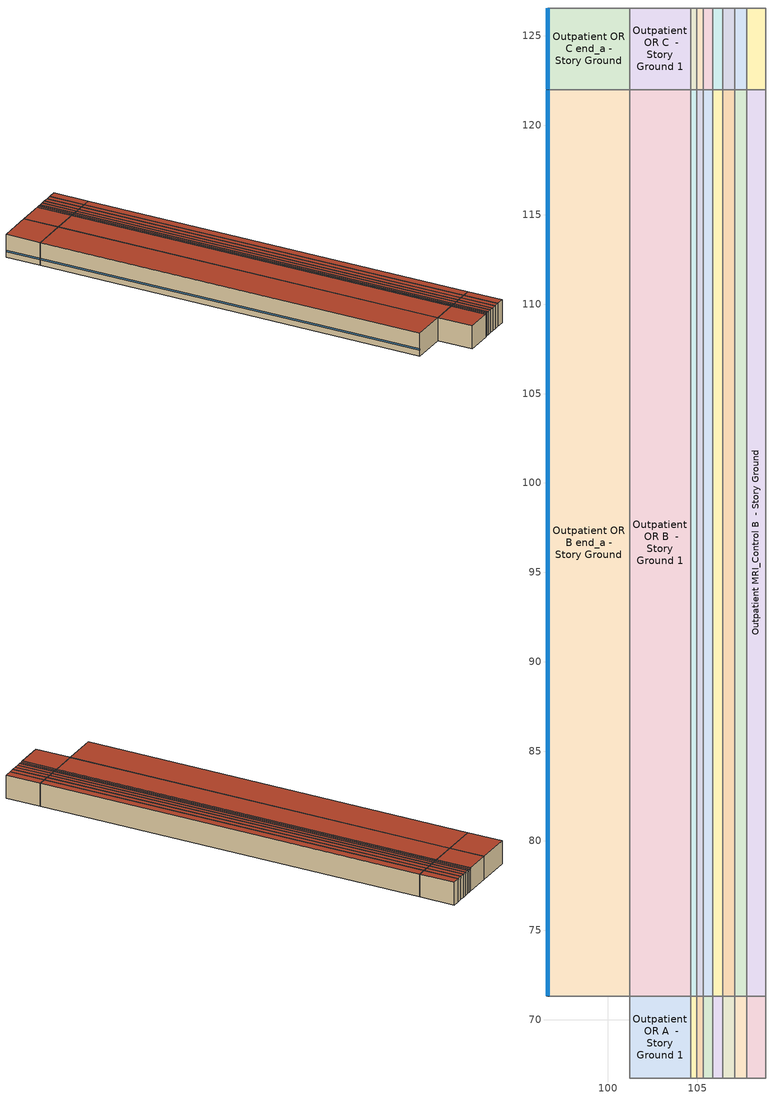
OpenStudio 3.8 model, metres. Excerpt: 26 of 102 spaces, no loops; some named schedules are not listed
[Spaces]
Outpatient OR B end_a - Story Ground
 floor ground (Foundation F 126 Perim 5066 Area 23161): 96.65,71.32 96.65,121.98 101.22,121.98 101.22,71.32 z0
 wall outside: 96.65,121.98 96.65,71.32 z0:3.05
 wall to Outpatient OR C end_a - Story Ground: 101.22,121.98 96.65,121.98 z0:3.05
 wall to Outpatient OR B  - Story Ground 1: 101.22,71.32 101.22,121.98 z0:3.05
 wall to Outpatient OR A end_a - Story Ground: 96.65,71.32 101.22,71.32 z0:3.05
 window (Window U-1.01 SHGC 0.58): 96.65,121.95 96.65,71.34 z0.76:0.95
 roof outside: 101.22,71.32 101.22,121.98 96.65,121.98 96.65,71.32 z3.05
Outpatient OR C end_a - Story Ground
 floor ground (Foundation F 126 Perim 457 Area 209): 96.65,121.98 96.65,126.55 101.22,126.55 101.22,121.98 z0
 wall outside: 96.65,126.55 96.65,121.98 z0:3.05
 wall adiabatic (Typical Interior Wall): 101.22,126.55 96.65,126.55 z0:3.05
 wall to Outpatient OR C  - Story Ground 1: 101.22,121.98 101.22,126.55 z0:3.05
 window (Window U-1.01 SHGC 0.58): 96.65,126.52 96.65,122 z0.76:0.95
 roof outside: 101.22,121.98 101.22,126.55 96.65,126.55 96.65,121.98 z3.05
Outpatient OR A  - Story Ground 1
 floor ground (Foundation F 126 Perim 0 Area 1556): 101.22,66.74 101.22,71.32 104.62,71.32 104.62,66.74 z0
 wall to Outpatient OR A end_a - Story Ground: 101.22,71.32 101.22,66.74 z0:3.05
 wall to Outpatient OR B  - Story Ground 1: 104.62,71.32 101.22,71.32 z0:3.05
 wall to Outpatient BioHazard A  - Story Ground: 104.62,66.74 104.62,71.32 z0:3.05
 wall adiabatic (Typical Interior Wall): 101.22,66.74 104.62,66.74 z0:3.05
 roof outside: 104.62,66.74 104.62,71.32 101.22,71.32 101.22,66.74 z3.05
Outpatient OR B  - Story Ground 1
 floor ground (Foundation F 126 Perim 0 Area 17237): 101.22,71.32 101.22,121.98 104.62,121.98 104.62,71.32 z0
 wall to Outpatient OR C  - Story Ground 1: 104.62,121.98 101.22,121.98 z0:3.05
 wall to Outpatient BioHazard B  - Story Ground: 104.62,71.32 104.62,121.98 z0:3.05
 roof outside: 104.62,71.32 104.62,121.98 101.22,121.98 101.22,71.32 z3.05
Outpatient OR C  - Story Ground 1
 floor ground (Foundation F 126 Perim 0 Area 1556): 101.22,121.98 101.22,126.55 104.62,126.55 104.62,121.98 z0
 wall adiabatic (Typical Interior Wall): 104.62,126.55 101.22,126.55 z0:3.05
 wall to Outpatient BioHazard C  - Story Ground: 104.62,121.98 104.62,126.55 z0:3.05
 roof outside: 104.62,121.98 104.62,126.55 101.22,126.55 101.22,121.98 z3.05
Outpatient BioHazard A  - Story Ground
 floor ground (Foundation F 126 Perim 0 Area 163): 104.62,66.74 104.62,71.32 104.98,71.32 104.98,66.74 z0
 wall to Outpatient BioHazard B  - Story Ground: 104.98,71.32 104.62,71.32 z0:3.05
 wall to Outpatient MedGas A  - Story Ground: 104.98,66.74 104.98,71.32 z0:3.05
 wall adiabatic (Typical Interior Wall): 104.62,66.74 104.98,66.74 z0:3.05
 roof outside: 104.98,66.74 104.98,71.32 104.62,71.32 104.62,66.74 z3.05
Outpatient BioHazard B  - Story Ground
 floor ground (Foundation F 126 Perim 0 Area 1803): 104.62,71.32 104.62,121.98 104.98,121.98 104.98,71.32 z0
 wall to Outpatient BioHazard C  - Story Ground: 104.98,121.98 104.62,121.98 z0:3.05
 wall to Outpatient MedGas B  - Story Ground: 104.98,71.32 104.98,121.98 z0:3.05
 roof outside: 104.98,71.32 104.98,121.98 104.62,121.98 104.62,71.32 z3.05
Outpatient BioHazard C  - Story Ground
 floor ground (Foundation F 126 Perim 0 Area 163): 104.62,121.98 104.62,126.55 104.98,126.55 104.98,121.98 z0
 wall adiabatic (Typical Interior Wall): 104.98,126.55 104.62,126.55 z0:3.05
 wall to Outpatient MedGas C  - Story Ground: 104.98,121.98 104.98,126.55 z0:3.05
 roof outside: 104.98,121.98 104.98,126.55 104.62,126.55 104.62,121.98 z3.05
Outpatient MedGas A  - Story Ground
 floor ground (Foundation F 126 Perim 0 Area 163): 104.98,66.74 104.98,71.32 105.33,71.32 105.33,66.74 z0
 wall to Outpatient MedGas B  - Story Ground: 105.33,71.32 104.98,71.32 z0:3.05
 wall to Outpatient DressingRoom A  - Story Ground: 105.33,66.74 105.33,71.32 z0:3.05
 wall adiabatic (Typical Interior Wall): 104.98,66.74 105.33,66.74 z0:3.05
 roof outside: 105.33,66.74 105.33,71.32 104.98,71.32 104.98,66.74 z3.05
Outpatient MedGas B  - Story Ground
 floor ground (Foundation F 126 Perim 0 Area 1803): 104.98,71.32 104.98,121.98 105.33,121.98 105.33,71.32 z0
 wall to Outpatient MedGas C  - Story Ground: 105.33,121.98 104.98,121.98 z0:3.05
 wall to Outpatient DressingRoom B  - Story Ground: 105.33,71.32 105.33,121.98 z0:3.05
 roof outside: 105.33,71.32 105.33,121.98 104.98,121.98 104.98,71.32 z3.05
Outpatient MedGas C  - Story Ground
 floor ground (Foundation F 126 Perim 0 Area 163): 104.98,121.98 104.98,126.55 105.33,126.55 105.33,121.98 z0
 wall adiabatic (Typical Interior Wall): 105.33,126.55 104.98,126.55 z0:3.05
 wall to Outpatient DressingRoom C  - Story Ground: 105.33,121.98 105.33,126.55 z0:3.05
 roof outside: 105.33,121.98 105.33,126.55 104.98,126.55 104.98,121.98 z3.05
Outpatient DressingRoom A  - Story Ground
 floor ground (Foundation F 126 Perim 0 Area 244): 105.33,66.74 105.33,71.32 105.87,71.32 105.87,66.74 z0
 wall to Outpatient DressingRoom B  - Story Ground: 105.87,71.32 105.33,71.32 z0:3.05
 wall to Outpatient ElevatorPumpRoom A  - Story Ground: 105.87,66.74 105.87,71.32 z0:3.05
 wall adiabatic (Typical Interior Wall): 105.33,66.74 105.87,66.74 z0:3.05
 roof outside: 105.87,66.74 105.87,71.32 105.33,71.32 105.33,66.74 z3.05
Outpatient DressingRoom B  - Story Ground
 floor ground (Foundation F 126 Perim 0 Area 2705): 105.33,71.32 105.33,121.98 105.87,121.98 105.87,71.32 z0
 wall to Outpatient DressingRoom C  - Story Ground: 105.87,121.98 105.33,121.98 z0:3.05
 wall to Outpatient ElevatorPumpRoom B  - Story Ground: 105.87,71.32 105.87,121.98 z0:3.05
 roof outside: 105.87,71.32 105.87,121.98 105.33,121.98 105.33,71.32 z3.05
Outpatient DressingRoom C  - Story Ground
 floor ground (Foundation F 126 Perim 0 Area 244): 105.33,121.98 105.33,126.55 105.87,126.55 105.87,121.98 z0
 wall adiabatic (Typical Interior Wall): 105.87,126.55 105.33,126.55 z0:3.05
 wall to Outpatient ElevatorPumpRoom C  - Story Ground: 105.87,121.98 105.87,126.55 z0:3.05
 roof outside: 105.87,121.98 105.87,126.55 105.33,126.55 105.33,121.98 z3.05
Outpatient ElevatorPumpRoom A  - Story Ground
 floor ground (Foundation F 126 Perim 0 Area 256): 105.87,66.74 105.87,71.32 106.43,71.32 106.43,66.74 z0
 wall to Outpatient ElevatorPumpRoom B  - Story Ground: 106.43,71.32 105.87,71.32 z0:3.05
 wall to Outpatient Anesthesia A  - Story Ground: 106.43,66.74 106.43,71.32 z0:3.05
 wall adiabatic (Typical Interior Wall): 105.87,66.74 106.43,66.74 z0:3.05
 roof outside: 106.43,66.74 106.43,71.32 105.87,71.32 105.87,66.74 z3.05
Outpatient ElevatorPumpRoom B  - Story Ground
 floor ground (Foundation F 126 Perim 0 Area 2834): 105.87,71.32 105.87,121.98 106.43,121.98 106.43,71.32 z0
 wall to Outpatient ElevatorPumpRoom C  - Story Ground: 106.43,121.98 105.87,121.98 z0:3.05
 wall to Outpatient Anesthesia B  - Story Ground: 106.43,71.32 106.43,121.98 z0:3.05
 roof outside: 106.43,71.32 106.43,121.98 105.87,121.98 105.87,71.32 z3.05
Outpatient ElevatorPumpRoom C  - Story Ground
 floor ground (Foundation F 126 Perim 0 Area 256): 105.87,121.98 105.87,126.55 106.43,126.55 106.43,121.98 z0
 wall adiabatic (Typical Interior Wall): 106.43,126.55 105.87,126.55 z0:3.05
 wall to Outpatient Anesthesia C  - Story Ground: 106.43,121.98 106.43,126.55 z0:3.05
 roof outside: 106.43,121.98 106.43,126.55 105.87,126.55 105.87,121.98 z3.05
Outpatient Anesthesia A  - Story Ground
 floor ground (Foundation F 126 Perim 0 Area 302): 106.43,66.74 106.43,71.32 107.09,71.32 107.09,66.74 z0
 wall to Outpatient Anesthesia B  - Story Ground: 107.09,71.32 106.43,71.32 z0:3.05
 wall to Outpatient IT_Room A  - Story Ground: 107.09,66.74 107.09,71.32 z0:3.05
 wall adiabatic (Typical Interior Wall): 106.43,66.74 107.09,66.74 z0:3.05
 roof outside: 107.09,66.74 107.09,71.32 106.43,71.32 106.43,66.74 z3.05
Outpatient Anesthesia B  - Story Ground
 floor ground (Foundation F 126 Perim 0 Area 3349): 106.43,71.32 106.43,121.98 107.09,121.98 107.09,71.32 z0
 wall to Outpatient Anesthesia C  - Story Ground: 107.09,121.98 106.43,121.98 z0:3.05
 wall to Outpatient IT_Room B  - Story Ground: 107.09,71.32 107.09,121.98 z0:3.05
 roof outside: 107.09,71.32 107.09,121.98 106.43,121.98 106.43,71.32 z3.05
Outpatient Anesthesia C  - Story Ground
 floor ground (Foundation F 126 Perim 0 Area 302): 106.43,121.98 106.43,126.55 107.09,126.55 107.09,121.98 z0
 wall adiabatic (Typical Interior Wall): 107.09,126.55 106.43,126.55 z0:3.05
 wall to Outpatient IT_Room C  - Story Ground: 107.09,121.98 107.09,126.55 z0:3.05
 roof outside: 107.09,121.98 107.09,126.55 106.43,126.55 106.43,121.98 z3.05
Outpatient IT_Room A  - Story Ground
 floor ground (Foundation F 126 Perim 0 Area 314): 107.09,66.74 107.09,71.32 107.77,71.32 107.77,66.74 z0
 wall to Outpatient IT_Room B  - Story Ground: 107.77,71.32 107.09,71.32 z0:3.05
 wall to Outpatient MRI_Control A  - Story Ground: 107.77,66.74 107.77,71.32 z0:3.05
 wall adiabatic (Typical Interior Wall): 107.09,66.74 107.77,66.74 z0:3.05
 roof outside: 107.77,66.74 107.77,71.32 107.09,71.32 107.09,66.74 z3.05
Outpatient IT_Room B  - Story Ground
 floor ground (Foundation F 126 Perim 0 Area 3478): 107.09,71.32 107.09,121.98 107.77,121.98 107.77,71.32 z0
 wall to Outpatient IT_Room C  - Story Ground: 107.77,121.98 107.09,121.98 z0:3.05
 wall to Outpatient MRI_Control B  - Story Ground: 107.77,71.32 107.77,121.98 z0:3.05
 roof outside: 107.77,71.32 107.77,121.98 107.09,121.98 107.09,71.32 z3.05
Outpatient IT_Room C  - Story Ground
 floor ground (Foundation F 126 Perim 0 Area 314): 107.09,121.98 107.09,126.55 107.77,126.55 107.77,121.98 z0
 wall adiabatic (Typical Interior Wall): 107.77,126.55 107.09,126.55 z0:3.05
 wall to Outpatient MRI_Control C  - Story Ground: 107.77,121.98 107.77,126.55 z0:3.05
 roof outside: 107.77,121.98 107.77,126.55 107.09,126.55 107.09,121.98 z3.05
Outpatient MRI_Control A  - Story Ground
 floor ground (Foundation F 126 Perim 0 Area 477): 107.77,66.74 107.77,71.32 108.82,71.32 108.82,66.74 z0
 wall to Outpatient MRI_Control B  - Story Ground: 108.82,71.32 107.77,71.32 z0:3.05
 wall to Outpatient ProcedureRoom A  - Story Ground: 108.82,66.74 108.82,71.32 z0:3.05
 wall adiabatic (Typical Interior Wall): 107.77,66.74 108.82,66.74 z0:3.05
 roof outside: 108.82,66.74 108.82,71.32 107.77,71.32 107.77,66.74 z3.05
Outpatient MRI_Control B  - Story Ground
 floor ground (Foundation F 126 Perim 0 Area 5281): 107.77,71.32 107.77,121.98 108.82,121.98 108.82,71.32 z0
 wall to Outpatient MRI_Control C  - Story Ground: 108.82,121.98 107.77,121.98 z0:3.05
 wall to Outpatient ProcedureRoom B  - Story Ground: 108.82,71.32 108.82,121.98 z0:3.05
 roof outside: 108.82,71.32 108.82,121.98 107.77,121.98 107.77,71.32 z3.05
Outpatient MRI_Control C  - Story Ground
 floor ground (Foundation F 126 Perim 0 Area 477): 107.77,121.98 107.77,126.55 108.82,126.55 108.82,121.98 z0
 wall adiabatic (Typical Interior Wall): 108.82,126.55 107.77,126.55 z0:3.05
 wall to Outpatient ProcedureRoom C  - Story Ground: 108.82,121.98 108.82,126.55 z0:3.05
 roof outside: 108.82,121.98 108.82,126.55 107.77,126.55 107.77,121.98 z3.05
[Site]
Marietta Dobbins Af_GA_USA: Latitude {deg}=33.92; Longitude {deg}=-84.52; Time Zone {hr}=-5; Elevation {m}=326; Terrain=City
[Site:WaterMainsTemperature]
Calculation Method=Correlation; Annual Average Outdoor Air Temperature {C}=16.8267; Maximum Difference In Monthly Average Outdoor Air Temperatures {deltaC}=22.58
[SizingPeriod:DesignDay] Barometric Pressure {Pa}=97470; Rain Indicator=No; Snow Indicator=No; Day of Month=21; Daylight Saving Time Indicator=No; Humidity Condition Type=Wetbulb; Dry-Bulb Temperature Range Modifier Type=DefaultMultipliers
Name | Maximum Dry-Bulb Temperature {C} | Daily Dry-Bulb Temperature Range {deltaC} | Wind Speed {m/s} | Wind Direction {deg} | Month | Day Type | Wetbulb or DewPoint at Maximum Dry-Bulb {C} | Solar Model Indicator | ASHRAE Clear Sky Optical Depth for Beam Irradiance | ASHRAE Clear Sky Optical Depth for Diffuse Irradiance | Sky Clearness
Marietta Dobbins Af Ann Clg .4% Condns DB=>MWB 1 | 34.2 | 9.7 | 2.6 | 300 | 7 | SummerDesignDay | 23.4 | ASHRAETau | 0.439 | 2.196
Marietta Dobbins Af Ann Clg .4% Condns WB=>MDB 1 | 31.1 | 9.7 | 2.6 | 300 | 7 | SummerDesignDay | 25.2 | ASHRAETau | 0.439 | 2.196
Marietta Dobbins Af Ann Htg 99.6% Condns DB 1 | -7.3 | 0 | 4.9 | 310 | 1 | WinterDesignDay | -7.3 | ASHRAEClearSky |  |  | 0
Marietta Dobbins Af August .4% Condns DB=>MCWB 1 | 35.6 | 9.2 | 2.6 | 300 | 8 | SummerDesignDay | 24 | ASHRAETau | 0.427 | 2.269
[ClimateZones]
Climate Zone Institution Name 1=ASHRAE; Climate Zone Document Name 1=ANSI/ASHRAE Standard 169; Climate Zone Document Year 1=2006; Climate Zone Value 1=ASHRAE 169-2013-3A
[Building]
ComStock DOE Ref Pre-1980|Outpatient: Default Construction Set=ComStock DOE Ref Pre-1980 - Outpatient - ASHRAE 169-2013-3A; Default Schedule Set=Building Default Schedule Set; Standards Building Type=Outpatient
[Site:GroundTemperature:FCfactorMethod]
January Ground Temperature {C}=16; February Ground Temperature {C}=11.9; March Ground Temperature {C}=7.7; April Ground Temperature {C}=4; May Ground Temperature {C}=7.9; June Ground Temperature {C}=13.8; July Ground Temperature {C}=17.2; August Ground Temperature {C}=20.8; September Ground Temperature {C}=24.8; October Ground Temperature {C}=26.1; November Ground Temperature {C}=26.5; December Ground Temperature {C}=22.5
[Construction:FfactorGroundFloor] F-Factor {W/m-K}=1.26344
Name | Area {m2} | PerimeterExposed {m}
Foundation F 126 Perim 5066 Area 23161 | 231.613 | 50.6591
Foundation F 126 Perim 457 Area 209 | 20.9032 | 4.572
Foundation F 126 Perim 0 Area 1556 | 15.5568 | 0
Foundation F 126 Perim 0 Area 256 | 2.55737 | 0
Foundation F 126 Perim 0 Area 314 | 3.13859 | 0
Foundation F 126 Perim 0 Area 302 | 3.02235 | 0
Foundation F 126 Perim 0 Area 163 | 1.62742 | 0
Foundation F 126 Perim 0 Area 244 | 2.44113 | 0
Foundation F 126 Perim 0 Area 17237 | 172.374 | 0
Foundation F 126 Perim 0 Area 1803 | 18.0323 | 0
Foundation F 126 Perim 0 Area 2705 | 27.0484 | 0
Foundation F 126 Perim 0 Area 2834 | 28.3364 | 0
Foundation F 126 Perim 0 Area 3349 | 33.4885 | 0
Foundation F 126 Perim 0 Area 477 | 4.76601 | 0
Foundation F 126 Perim 0 Area 5281 | 52.8088 | 0
Foundation F 126 Perim 0 Area 3478 | 34.7765 | 0
[DefaultConstructionSet]
ComStock DOE Ref Pre-1980 - Outpatient - ASHRAE 169-2013-3A: Default Exterior Surface Constructions=Default Surface Constructions 1; Default Interior Surface Constructions=Default Surface Constructions 2; Default Ground Contact Surface Constructions=Default Surface Constructions 3; Default Exterior SubSurface Constructions=Default Sub Surface Constructions 1; Default Interior SubSurface Constructions=Default Sub Surface Constructions 2; Interior Partition Construction=Typical Interior Partition
[DefaultSurfaceConstructions]
Name | Floor Construction | Wall Construction | Roof Ceiling Construction
Default Surface Constructions 1 | Typical Insulated Exterior Mass Floor | Typical Insulated Wood Framed Exterior Wall R-4.44 | Typical IEAD Roof R-10.0
Default Surface Constructions 2 | Typical Interior Floor | Typical Interior Wall | Typical Interior Ceiling
Default Surface Constructions 3 | Typical Insulated Carpeted 6in Slab Floor | Typical Insulated Basement Mass Wall
[Construction]
Typical Insulated Exterior Mass Floor: 4 in. Normalweight Concrete Floor, Typical Carpet Pad
Typical IEAD Roof R-10.0: Roof Membrane, Typical Insulation R-8.88, Metal Roof Surface
Typical Interior Floor: 100mm Normalweight concrete floor, CP02 CARPET PAD
Typical Interior Wall: G01 13mm gypsum board, G01 13mm gypsum board
Typical Interior Ceiling: CP02 CARPET PAD, 100mm Normalweight concrete floor
Typical Insulated Carpeted 6in Slab Floor: 6 in. Normalweight Concrete Floor, Typical Carpet Pad
Typical Insulated Basement Mass Wall: 8 in. Concrete Block Basement Wall
U 1.22 SHGC 0.54 Simple Glazing Window U-1.22 SHGC 0.54: U 1.22 SHGC 0.54 Simple Glazing U-1.22 SHGC 0.54
U 1.22 SHGC 0.54 Simple Glazing Window U-1.22 SHGC 0.54 1: U 1.22 SHGC 0.54 Simple Glazing U-1.22 SHGC 0.54 1
Typical Insulated Metal Door: F08 Metal surface, Typical Insulation R-2.27 1
U 0.88 SHGC 0.16 Sgl Ref-A-L Clr 6mm: REF A CLEAR LO 6MM
Typical Overhead Door: Typical Insulation R-2.27 1
Typical Interior Window: Clear 3mm
Typical Interior Door; Typical Interior Partition: G05 25mm wood
Typical Insulated Wood Framed Exterior Wall R-4.44: 25mm Stucco, 5/8 in. Gypsum Board, Typical Insulation R-2.27 1, 5/8 in. Gypsum Board
InteriorFurnishings 1: Std Wood 6inch 1
Window U-1.01 SHGC 0.58: Simple Glazing Single - No LowE - Tinted/Reflective - Aluminum
[Material] Thermal Absorptance=0.9
Name | Roughness | Thickness {m} | Conductivity {W/m-K} | Density {kg/m3} | Specific Heat {J/kg-K} | Solar Absorptance | Visible Absorptance
4 in. Normalweight Concrete Floor | MediumRough | 0.1016 | 2.31 | 2322 | 832 | 0.7 | 0.7
25mm Stucco | Smooth | 0.0254 | 0.72 | 1856 | 840 | 0.7 | 0.7
5/8 in. Gypsum Board | MediumSmooth | 0.0159 | 0.16 | 800 | 1090 | 0.7 | 0.7
Roof Membrane | VeryRough | 0.0095 | 0.16 | 1121.29 | 1460 | 0.7 | 0.7
Metal Roof Surface; F08 Metal surface | Smooth | 0.0008 | 45.28 | 7824 | 500 | 0.7 | 0.7
100mm Normalweight concrete floor | MediumRough | 0.1016 | 2.31045 | 2322 | 832.557 | 0.7 | 0.7
G01 13mm gypsum board | Smooth | 0.0127 | 0.160031 | 800.001 | 1090.73 | 0.7 | 0.5
6 in. Normalweight Concrete Floor | MediumRough | 0.1524 | 2.31 | 2322 | 832 | 0.7 | 0.7
8 in. Concrete Block Basement Wall | MediumRough | 0.2032 | 1.326 | 1842 | 912 | 0.7 | 0.7
G05 25mm wood | MediumSmooth | 0.0254 | 0.15 | 608 | 1630 | 0.5 | 0.5
Std Wood 6inch 1 | MediumSmooth | 0.15 | 0.12 | 540 | 1210 | 0.7 | 0.7
[Material:NoMass] Roughness=Smooth; Thermal Absorptance=0.9; Solar Absorptance=0.7
Name | Thermal Resistance {m2-K/W} | Visible Absorptance
Typical Carpet Pad; CP02 CARPET PAD | 0.21648 | 0.8
Typical Insulation R-8.88 | 1.56434 | 0.7
Typical Insulation R-2.27 1 | 0.39899 | 0.7
[DefaultSubSurfaceConstructions]
Name | Fixed Window Construction | Operable Window Construction | Door Construction | Glass Door Construction | Overhead Door Construction | Tubular Daylight Dome Construction | Tubular Daylight Diffuser Construction
Default Sub Surface Constructions 1 | U 1.22 SHGC 0.54 Simple Glazing Window U-1.22 SHGC 0.54 | U 1.22 SHGC 0.54 Simple Glazing Window U-1.22 SHGC 0.54 1 | Typical Insulated Metal Door | U 0.88 SHGC 0.16 Sgl Ref-A-L Clr 6mm | Typical Overhead Door | Typical Interior Window | Typical Interior Window
Default Sub Surface Constructions 2 | Typical Interior Window | Typical Interior Window | Typical Interior Door
[WindowMaterial:SimpleGlazingSystem]
Name | U-Factor {W/m2-K} | Solar Heat Gain Coefficient | Visible Transmittance
U 1.22 SHGC 0.54 Simple Glazing U-1.22 SHGC 0.54; U 1.22 SHGC 0.54 Simple Glazing U-1.22 SHGC 0.54 1 | 6.92748 | 0.54 | 0.38
Simple Glazing Single - No LowE - Tinted/Reflective - Aluminum | 5.73505 | 0.579 | 0.455
[WindowMaterial:Glazing] Optical Data Type=SpectralAverage; Infrared Transmittance at Normal Incidence=0; Front Side Infrared Hemispherical Emissivity=0.84; Conductivity {W/m-K}=0.9; Dirt Correction Factor for Solar and Visible Transmittance=1; Solar Diffusing=No
Name | Thickness {m} | Solar Transmittance at Normal Incidence | Front Side Solar Reflectance at Normal Incidence | Back Side Solar Reflectance at Normal Incidence | Visible Transmittance at Normal Incidence | Front Side Visible Reflectance at Normal Incidence | Back Side Visible Reflectance at Normal Incidence | Back Side Infrared Hemispherical Emissivity
REF A CLEAR LO 6MM | 0.006 | 0.066 | 0.341 | 0.493 | 0.08 | 0.41 | 0.37 | 0.4
Clear 3mm | 0.003 | 0.837 | 0.075 | 0.075 | 0.898 | 0.081 | 0.081 | 0.84
[SpaceType] Standards Building Type=Outpatient
Name | Default Schedule Set | Design Specification Outdoor Air Object | Standards Space Type
Outpatient BioHazard - ComStock DOE Ref Pre-1980 | Outpatient BioHazard Schedule Set | Outpatient BioHazard Ventilation | BioHazard
Outpatient MedGas - ComStock DOE Ref Pre-1980 | Outpatient MedGas Schedule Set | Outpatient MedGas Ventilation | MedGas
Outpatient DressingRoom - ComStock DOE Ref Pre-1980 | Outpatient DressingRoom Schedule Set | Outpatient DressingRoom Ventilation | DressingRoom
Outpatient ElevatorPumpRoom - ComStock DOE Ref Pre-1980 | Outpatient ElevatorPumpRoom Schedule Set | Outpatient ElevatorPumpRoom Ventilation | ElevatorPumpRoom
Outpatient Anesthesia - ComStock DOE Ref Pre-1980 | Outpatient Anesthesia Schedule Set | Outpatient Anesthesia Ventilation | Anesthesia
Outpatient IT_Room - ComStock DOE Ref Pre-1980 | Outpatient IT_Room Schedule Set | Outpatient IT_Room Ventilation | IT_Room
Outpatient MRI_Control - ComStock DOE Ref Pre-1980 | Outpatient MRI_Control Schedule Set | Outpatient MRI_Control Ventilation | MRI_Control
Outpatient OR - ComStock DOE Ref Pre-1980 | Outpatient OR Schedule Set | Outpatient OR Ventilation | OR
[BuildingStory]
Story Ground: Nominal Z Coordinate {m}=0; Nominal Floor to Floor Height {m}=3.048
[Space] Building Story=Story Ground
Name | Space Type | Thermal Zone
Outpatient OR B end_a - Story Ground | Outpatient OR - ComStock DOE Ref Pre-1980 | Zone Outpatient OR B end_a - Story Ground
Outpatient OR C end_a - Story Ground | Outpatient OR - ComStock DOE Ref Pre-1980 | Zone Outpatient OR C end_a - Story Ground
Outpatient OR A  - Story Ground 1 | Outpatient OR - ComStock DOE Ref Pre-1980 | Zone Outpatient OR A  - Story Ground 1
Outpatient OR B  - Story Ground 1 | Outpatient OR - ComStock DOE Ref Pre-1980 | Zone Outpatient OR B  - Story Ground 1
Outpatient OR C  - Story Ground 1 | Outpatient OR - ComStock DOE Ref Pre-1980 | Zone Outpatient OR C  - Story Ground 1
Outpatient BioHazard A  - Story Ground | Outpatient BioHazard - ComStock DOE Ref Pre-1980 | Zone Outpatient BioHazard A  - Story Ground
Outpatient BioHazard B  - Story Ground | Outpatient BioHazard - ComStock DOE Ref Pre-1980 | Zone Outpatient BioHazard B  - Story Ground
Outpatient BioHazard C  - Story Ground | Outpatient BioHazard - ComStock DOE Ref Pre-1980 | Zone Outpatient BioHazard C  - Story Ground
Outpatient MedGas A  - Story Ground | Outpatient MedGas - ComStock DOE Ref Pre-1980 | Zone Outpatient MedGas A  - Story Ground
Outpatient MedGas B  - Story Ground | Outpatient MedGas - ComStock DOE Ref Pre-1980 | Zone Outpatient MedGas B  - Story Ground
Outpatient MedGas C  - Story Ground | Outpatient MedGas - ComStock DOE Ref Pre-1980 | Zone Outpatient MedGas C  - Story Ground
Outpatient DressingRoom A  - Story Ground | Outpatient DressingRoom - ComStock DOE Ref Pre-1980 | Zone Outpatient DressingRoom A  - Story Ground
Outpatient DressingRoom B  - Story Ground | Outpatient DressingRoom - ComStock DOE Ref Pre-1980 | Zone Outpatient DressingRoom B  - Story Ground
Outpatient DressingRoom C  - Story Ground | Outpatient DressingRoom - ComStock DOE Ref Pre-1980 | Zone Outpatient DressingRoom C  - Story Ground
Outpatient ElevatorPumpRoom A  - Story Ground | Outpatient ElevatorPumpRoom - ComStock DOE Ref Pre-1980 | Zone Outpatient ElevatorPumpRoom A  - Story Ground
Outpatient ElevatorPumpRoom B  - Story Ground | Outpatient ElevatorPumpRoom - ComStock DOE Ref Pre-1980 | Zone Outpatient ElevatorPumpRoom B  - Story Ground
Outpatient ElevatorPumpRoom C  - Story Ground | Outpatient ElevatorPumpRoom - ComStock DOE Ref Pre-1980 | Zone Outpatient ElevatorPumpRoom C  - Story Ground
Outpatient Anesthesia A  - Story Ground | Outpatient Anesthesia - ComStock DOE Ref Pre-1980 | Zone Outpatient Anesthesia A  - Story Ground
Outpatient Anesthesia B  - Story Ground | Outpatient Anesthesia - ComStock DOE Ref Pre-1980 | Zone Outpatient Anesthesia B  - Story Ground
Outpatient Anesthesia C  - Story Ground | Outpatient Anesthesia - ComStock DOE Ref Pre-1980 | Zone Outpatient Anesthesia C  - Story Ground
Outpatient IT_Room A  - Story Ground | Outpatient IT_Room - ComStock DOE Ref Pre-1980 | Zone Outpatient IT_Room A  - Story Ground
Outpatient IT_Room B  - Story Ground | Outpatient IT_Room - ComStock DOE Ref Pre-1980 | Zone Outpatient IT_Room B  - Story Ground
Outpatient IT_Room C  - Story Ground | Outpatient IT_Room - ComStock DOE Ref Pre-1980 | Zone Outpatient IT_Room C  - Story Ground
Outpatient MRI_Control A  - Story Ground | Outpatient MRI_Control - ComStock DOE Ref Pre-1980 | Zone Outpatient MRI_Control A  - Story Ground
Outpatient MRI_Control B  - Story Ground | Outpatient MRI_Control - ComStock DOE Ref Pre-1980 | Zone Outpatient MRI_Control B  - Story Ground
Outpatient MRI_Control C  - Story Ground | Outpatient MRI_Control - ComStock DOE Ref Pre-1980 | Zone Outpatient MRI_Control C  - Story Ground
[ThermalZone] Multiplier=1; Use Ideal Air Loads=No
Name | Thermostat
Zone Outpatient OR B end_a - Story Ground | Outpatient OR - ComStock DOE Ref Pre-1980 Thermostat 5
Zone Outpatient OR C end_a - Story Ground | Outpatient OR - ComStock DOE Ref Pre-1980 Thermostat 8
Zone Outpatient OR A  - Story Ground 1 | Outpatient OR - ComStock DOE Ref Pre-1980 Thermostat 1
Zone Outpatient OR B  - Story Ground 1 | Outpatient OR - ComStock DOE Ref Pre-1980 Thermostat 4
Zone Outpatient OR C  - Story Ground 1 | Outpatient OR - ComStock DOE Ref Pre-1980 Thermostat 7
Zone Outpatient BioHazard A  - Story Ground | Outpatient BioHazard - ComStock DOE Ref Pre-1980 Thermostat
Zone Outpatient BioHazard B  - Story Ground | Outpatient BioHazard - ComStock DOE Ref Pre-1980 Thermostat 1
Zone Outpatient BioHazard C  - Story Ground | Outpatient BioHazard - ComStock DOE Ref Pre-1980 Thermostat 2
Zone Outpatient MedGas A  - Story Ground | Outpatient MedGas - ComStock DOE Ref Pre-1980 Thermostat
Zone Outpatient MedGas B  - Story Ground | Outpatient MedGas - ComStock DOE Ref Pre-1980 Thermostat 1
Zone Outpatient MedGas C  - Story Ground | Outpatient MedGas - ComStock DOE Ref Pre-1980 Thermostat 2
Zone Outpatient DressingRoom A  - Story Ground | Outpatient DressingRoom - ComStock DOE Ref Pre-1980 Thermostat
Zone Outpatient DressingRoom B  - Story Ground | Outpatient DressingRoom - ComStock DOE Ref Pre-1980 Thermostat 1
Zone Outpatient DressingRoom C  - Story Ground | Outpatient DressingRoom - ComStock DOE Ref Pre-1980 Thermostat 2
Zone Outpatient ElevatorPumpRoom A  - Story Ground | Outpatient ElevatorPumpRoom - ComStock DOE Ref Pre-1980 Thermostat
Zone Outpatient ElevatorPumpRoom B  - Story Ground | Outpatient ElevatorPumpRoom - ComStock DOE Ref Pre-1980 Thermostat 1
Zone Outpatient ElevatorPumpRoom C  - Story Ground | Outpatient ElevatorPumpRoom - ComStock DOE Ref Pre-1980 Thermostat 2
Zone Outpatient Anesthesia A  - Story Ground | Outpatient Anesthesia - ComStock DOE Ref Pre-1980 Thermostat
Zone Outpatient Anesthesia B  - Story Ground | Outpatient Anesthesia - ComStock DOE Ref Pre-1980 Thermostat 1
Zone Outpatient Anesthesia C  - Story Ground | Outpatient Anesthesia - ComStock DOE Ref Pre-1980 Thermostat 2
Zone Outpatient IT_Room A  - Story Ground | Outpatient IT_Room - ComStock DOE Ref Pre-1980 Thermostat
Zone Outpatient IT_Room B  - Story Ground | Outpatient IT_Room - ComStock DOE Ref Pre-1980 Thermostat 1
Zone Outpatient IT_Room C  - Story Ground | Outpatient IT_Room - ComStock DOE Ref Pre-1980 Thermostat 2
Zone Outpatient MRI_Control A  - Story Ground | Outpatient MRI_Control - ComStock DOE Ref Pre-1980 Thermostat
Zone Outpatient MRI_Control B  - Story Ground | Outpatient MRI_Control - ComStock DOE Ref Pre-1980 Thermostat 1
Zone Outpatient MRI_Control C  - Story Ground | Outpatient MRI_Control - ComStock DOE Ref Pre-1980 Thermostat 2
[Lights:Definition] Design Level Calculation Method=Watts/Area; Fraction Visible=0.2; Return Air Fraction=0
Name | Watts per Space Floor Area {W/m2} | Fraction Radiant
Outpatient IT_Room - ComStock DOE Ref Pre-1980 General Lights Definition | 5.10109 | 0.31
Outpatient MedGas - ComStock DOE Ref Pre-1980 General Lights Definition; Outpatient BioHazard - ComStock DOE Ref Pre-1980 General Lights Definition | 4.12547 | 0.31
Outpatient ElevatorPumpRoom - ComStock DOE Ref Pre-1980 General Lights Definition | 3.92888 | 0.31
Outpatient ElevatorPumpRoom - ComStock DOE Ref Pre-1980 Task Lights Definition | 3.02684 | 0.125
Outpatient DressingRoom - ComStock DOE Ref Pre-1980 General Lights Definition | 6.74433 | 0.31
Outpatient MRI_Control - ComStock DOE Ref Pre-1980 General Lights Definition | 7.14925 | 0.31
Outpatient Anesthesia - ComStock DOE Ref Pre-1980 General Lights Definition | 2.36313 | 0.31
Outpatient Anesthesia - ComStock DOE Ref Pre-1980 Task Lights Definition | 15.7452 | 0.125
Outpatient OR - ComStock DOE Ref Pre-1980 General Lights Definition | 17.7221 | 0.31
[ElectricEquipment:Definition] Design Level Calculation Method=Watts/Area; Fraction Latent=0; Fraction Radiant=0.5; Fraction Lost=0
Name | Watts per Space Floor Area {W/m2}
Outpatient Anesthesia Elec Equip Definition | 21.5278
Outpatient BioHazard Elec Equip Definition; Outpatient MedGas Elec Equip Definition | 1.07639
Outpatient DressingRoom Elec Equip Definition; Outpatient IT_Room Elec Equip Definition; Outpatient MRI_Control Elec Equip Definition | 11.8403
Outpatient OR Elec Equip Definition | 43.0556
[ElectricEquipment]
Name | Electric Equipment Definition | Space or SpaceType
Outpatient Anesthesia Elec Equip | Outpatient Anesthesia Elec Equip Definition | Outpatient Anesthesia - ComStock DOE Ref Pre-1980
Outpatient BioHazard Elec Equip | Outpatient BioHazard Elec Equip Definition | Outpatient BioHazard - ComStock DOE Ref Pre-1980
Outpatient DressingRoom Elec Equip | Outpatient DressingRoom Elec Equip Definition | Outpatient DressingRoom - ComStock DOE Ref Pre-1980
Outpatient IT_Room Elec Equip | Outpatient IT_Room Elec Equip Definition | Outpatient IT_Room - ComStock DOE Ref Pre-1980
Outpatient MedGas Elec Equip | Outpatient MedGas Elec Equip Definition | Outpatient MedGas - ComStock DOE Ref Pre-1980
Outpatient MRI_Control Elec Equip | Outpatient MRI_Control Elec Equip Definition | Outpatient MRI_Control - ComStock DOE Ref Pre-1980
Outpatient OR Elec Equip | Outpatient OR Elec Equip Definition | Outpatient OR - ComStock DOE Ref Pre-1980
[DesignSpecification:OutdoorAir]
Name | Outdoor Air Method | Outdoor Air Flow per Floor Area {m3/s-m2} | Outdoor Air Flow per Person {m3/s-person} | Outdoor Air Flow Air Changes per Hour {1/hr}
Outpatient Anesthesia Ventilation | Sum | 0.002286
Outpatient BioHazard Ventilation; Outpatient MedGas Ventilation | Sum | 0.000762
Outpatient DressingRoom Ventilation; Outpatient IT_Room Ventilation | Sum |  | 0.00943895
Outpatient ElevatorPumpRoom Ventilation |  | 0 | 0 | 0
Outpatient MRI_Control Ventilation | Sum | 0.001524
Outpatient OR Ventilation | Sum | 0.0023876
[DefaultScheduleSet]
Name | Number of People Schedule | People Activity Level Schedule | Lighting Schedule | Electric Equipment Schedule | Infiltration Schedule | Gas Equipment Schedule | Hours of Operation Schedule
Outpatient Anesthesia Schedule Set; Outpatient BioHazard Schedule Set; Outpatient DressingRoom Schedule Set; Outpatient ElevatorPumpRoom Schedule Set; Outpatient IT_Room Schedule Set; Outpatient MedGas Schedule Set; Outpatient MRI_Control Schedule Set | Outpatient Bldg Occ | Outpatient Activity | Outpatient Bldg Light | Outpatient Bldg Equip | Outpatient Infil
Outpatient OR Schedule Set | Outpatient Bldg Occ | Outpatient Activity | Outpatient Bldg Light | Outpatient Bldg Equip | Outpatient Infil | Outpatient Bldg Equip
Building Default Schedule Set |  |  |  |  |  |  | Building Hours of Operation NonResidential
[People:Definition] Number of People Calculation Method=People/Area; Fraction Radiant=0.3
Name | People per Space Floor Area {person/m2}
Outpatient DressingRoom People Definition; Outpatient IT_Room People Definition | 0.0500522
Outpatient MRI_Control People Definition; Outpatient OR People Definition | 0.199993
[People] Work Efficiency Schedule=Work Efficiency Schedule; Clothing Insulation Schedule=Clothing Schedule; Air Velocity Schedule=Air Velocity Schedule; Multiplier=1
Name | People Definition | Space or SpaceType
Outpatient DressingRoom People | Outpatient DressingRoom People Definition | Outpatient DressingRoom - ComStock DOE Ref Pre-1980
Outpatient IT_Room People | Outpatient IT_Room People Definition | Outpatient IT_Room - ComStock DOE Ref Pre-1980
Outpatient MRI_Control People | Outpatient MRI_Control People Definition | Outpatient MRI_Control - ComStock DOE Ref Pre-1980
Outpatient OR People | Outpatient OR People Definition | Outpatient OR - ComStock DOE Ref Pre-1980
[GasEquipment:Definition]
Outpatient OR Gas Equip Definition: Design Level Calculation Method=Watts/Area; Watts per Space Floor Area {W/m2}=75.3001; Fraction Latent=0; Fraction Radiant=0; Fraction Lost=0.5
[GasEquipment]
Outpatient OR Gas Equip: Gas Equipment Definition=Outpatient OR Gas Equip Definition; Space or SpaceType=Outpatient OR - ComStock DOE Ref Pre-1980
[Exterior:Lights:Definition]
Name | Design Level {W}
Parking Areas and Drives Def (W/ft^2) | 0.0414577
Building Facades Def (W/ft^2) | 0.2
Main Entries Def (W/ft) | 30
Other Doors Def (W/ft) | 20
[Exterior:Lights] Schedule=Always On Discrete; Control Option=AstronomicalClock
Name | Exterior Lights Definition | Multiplier
Parking Areas and Drives | Parking Areas and Drives Def (W/ft^2) | 303750
Building Facades | Building Facades Def (W/ft^2) | 17366.5
Main Entries | Main Entries Def (W/ft) | 120
Other Doors | Other Doors Def (W/ft) | 311.4
[ThermostatSetpoint:DualSetpoint]
Name | Heating Setpoint Temperature Schedule | Cooling Setpoint Temperature Schedule
Outpatient Anesthesia - ComStock DOE Ref Pre-1980 Thermostat; Outpatient Anesthesia - ComStock DOE Ref Pre-1980 Thermostat 1; Outpatient Anesthesia - ComStock DOE Ref Pre-1980 Thermostat 2; Outpatient BioHazard - ComStock DOE Ref Pre-1980 Thermostat; Outpatient BioHazard - ComStock DOE Ref Pre-1980 Thermostat 1; Outpatient BioHazard - ComStock DOE Ref Pre-1980 Thermostat 2; Outpatient DressingRoom - ComStock DOE Ref Pre-1980 Thermostat; Outpatient DressingRoom - ComStock DOE Ref Pre-1980 Thermostat 1; Outpatient DressingRoom - ComStock DOE Ref Pre-1980 Thermostat 2; Outpatient ElevatorPumpRoom - ComStock DOE Ref Pre-1980 Thermostat; Outpatient ElevatorPumpRoom - ComStock DOE Ref Pre-1980 Thermostat 1; Outpatient ElevatorPumpRoom - ComStock DOE Ref Pre-1980 Thermostat 2; Outpatient IT_Room - ComStock DOE Ref Pre-1980 Thermostat; Outpatient IT_Room - ComStock DOE Ref Pre-1980 Thermostat 1; Outpatient IT_Room - ComStock DOE Ref Pre-1980 Thermostat 2; Outpatient MedGas - ComStock DOE Ref Pre-1980 Thermostat; Outpatient MedGas - ComStock DOE Ref Pre-1980 Thermostat 1; Outpatient MedGas - ComStock DOE Ref Pre-1980 Thermostat 2; Outpatient MRI_Control - ComStock DOE Ref Pre-1980 Thermostat; Outpatient MRI_Control - ComStock DOE Ref Pre-1980 Thermostat 1; Outpatient MRI_Control - ComStock DOE Ref Pre-1980 Thermostat 2 | Outpatient HtgSetp | Outpatient ClgSetp
Outpatient OR - ComStock DOE Ref Pre-1980 Thermostat 1; Outpatient OR - ComStock DOE Ref Pre-1980 Thermostat 4; Outpatient OR - ComStock DOE Ref Pre-1980 Thermostat 5; Outpatient OR - ComStock DOE Ref Pre-1980 Thermostat 7; Outpatient OR - ComStock DOE Ref Pre-1980 Thermostat 8 | Outpatient OR HtgSetp | Outpatient OR ClgSetp
[InternalMass:Definition]
Internal Mass Definition 2: Construction=InteriorFurnishings 1; Design Level Calculation Method=SurfaceArea/Area; Surface Area per Space Floor Area=2
[InternalMass] Internal Mass Definition=Internal Mass Definition 2; Multiplier=1
Name | Space or SpaceType
Outpatient OR A  - Story Ground 1 Mass | Outpatient OR A  - Story Ground 1
Outpatient OR B end_a - Story Ground Mass | Outpatient OR B end_a - Story Ground
Outpatient OR C  - Story Ground 1 Mass | Outpatient OR C  - Story Ground 1
Outpatient ElevatorPumpRoom A  - Story Ground Mass | Outpatient ElevatorPumpRoom A  - Story Ground
Outpatient IT_Room A  - Story Ground Mass | Outpatient IT_Room A  - Story Ground
Outpatient Anesthesia A  - Story Ground Mass | Outpatient Anesthesia A  - Story Ground
Outpatient Anesthesia C  - Story Ground Mass | Outpatient Anesthesia C  - Story Ground
Outpatient MedGas A  - Story Ground Mass | Outpatient MedGas A  - Story Ground
Outpatient DressingRoom C  - Story Ground Mass | Outpatient DressingRoom C  - Story Ground
Outpatient IT_Room C  - Story Ground Mass | Outpatient IT_Room C  - Story Ground
Outpatient BioHazard C  - Story Ground Mass | Outpatient BioHazard C  - Story Ground
Outpatient OR B  - Story Ground 1 Mass | Outpatient OR B  - Story Ground 1
Outpatient MedGas C  - Story Ground Mass | Outpatient MedGas C  - Story Ground
Outpatient BioHazard A  - Story Ground Mass | Outpatient BioHazard A  - Story Ground
Outpatient BioHazard B  - Story Ground Mass | Outpatient BioHazard B  - Story Ground
Outpatient MedGas B  - Story Ground Mass | Outpatient MedGas B  - Story Ground
Outpatient DressingRoom A  - Story Ground Mass | Outpatient DressingRoom A  - Story Ground
Outpatient DressingRoom B  - Story Ground Mass | Outpatient DressingRoom B  - Story Ground
Outpatient ElevatorPumpRoom B  - Story Ground Mass | Outpatient ElevatorPumpRoom B  - Story Ground
Outpatient ElevatorPumpRoom C  - Story Ground Mass | Outpatient ElevatorPumpRoom C  - Story Ground
Outpatient Anesthesia B  - Story Ground Mass | Outpatient Anesthesia B  - Story Ground
Outpatient MRI_Control A  - Story Ground Mass | Outpatient MRI_Control A  - Story Ground
Outpatient MRI_Control C  - Story Ground Mass | Outpatient MRI_Control C  - Story Ground
Outpatient OR C end_a - Story Ground Mass | Outpatient OR C end_a - Story Ground
Outpatient MRI_Control B  - Story Ground Mass | Outpatient MRI_Control B  - Story Ground
Outpatient IT_Room B  - Story Ground Mass | Outpatient IT_Room B  - Story Ground
[Lights] Fraction Replaceable=1
Name | Lights Definition | Space or SpaceType
Outpatient IT_Room - ComStock DOE Ref Pre-1980 General Lighting | Outpatient IT_Room - ComStock DOE Ref Pre-1980 General Lights Definition | Outpatient IT_Room - ComStock DOE Ref Pre-1980
Outpatient MedGas - ComStock DOE Ref Pre-1980 General Lighting | Outpatient MedGas - ComStock DOE Ref Pre-1980 General Lights Definition | Outpatient MedGas - ComStock DOE Ref Pre-1980
Outpatient ElevatorPumpRoom - ComStock DOE Ref Pre-1980 General Lighting | Outpatient ElevatorPumpRoom - ComStock DOE Ref Pre-1980 General Lights Definition | Outpatient ElevatorPumpRoom - ComStock DOE Ref Pre-1980
Outpatient ElevatorPumpRoom - ComStock DOE Ref Pre-1980 Task Lighting | Outpatient ElevatorPumpRoom - ComStock DOE Ref Pre-1980 Task Lights Definition | Outpatient ElevatorPumpRoom - ComStock DOE Ref Pre-1980
Outpatient DressingRoom - ComStock DOE Ref Pre-1980 General Lighting | Outpatient DressingRoom - ComStock DOE Ref Pre-1980 General Lights Definition | Outpatient DressingRoom - ComStock DOE Ref Pre-1980
Outpatient MRI_Control - ComStock DOE Ref Pre-1980 General Lighting | Outpatient MRI_Control - ComStock DOE Ref Pre-1980 General Lights Definition | Outpatient MRI_Control - ComStock DOE Ref Pre-1980
Outpatient Anesthesia - ComStock DOE Ref Pre-1980 General Lighting | Outpatient Anesthesia - ComStock DOE Ref Pre-1980 General Lights Definition | Outpatient Anesthesia - ComStock DOE Ref Pre-1980
Outpatient Anesthesia - ComStock DOE Ref Pre-1980 Task Lighting | Outpatient Anesthesia - ComStock DOE Ref Pre-1980 Task Lights Definition | Outpatient Anesthesia - ComStock DOE Ref Pre-1980
Outpatient BioHazard - ComStock DOE Ref Pre-1980 General Lighting | Outpatient BioHazard - ComStock DOE Ref Pre-1980 General Lights Definition | Outpatient BioHazard - ComStock DOE Ref Pre-1980
Outpatient OR - ComStock DOE Ref Pre-1980 General Lighting | Outpatient OR - ComStock DOE Ref Pre-1980 General Lights Definition | Outpatient OR - ComStock DOE Ref Pre-1980
[SpaceInfiltration:DesignFlowRate] Design Flow Rate Calculation Method=Flow/ExteriorArea; Flow per Exterior Surface Area {m3/s-m2}=0.000826564; Velocity Term Coefficient=0
Name | Space or SpaceType | Schedule | Constant Term Coefficient | Temperature Term Coefficient | Velocity Squared Term Coefficient
Outpatient OR A  - Story Ground 1 HVAC On Infiltration | Outpatient OR A  - Story Ground 1 | Infiltration HVAC On Schedule | -0.0451 | 0.0046 | 0.0327
Outpatient OR A  - Story Ground 1 HVAC Off Infiltration | Outpatient OR A  - Story Ground 1 | Infiltration HVAC Off Schedule | 0 | 0.0173 | 0.0398
Outpatient OR B end_a - Story Ground HVAC On Infiltration | Outpatient OR B end_a - Story Ground | Infiltration HVAC On Schedule | -0.0451 | 0.0046 | 0.0327
Outpatient OR B end_a - Story Ground HVAC Off Infiltration | Outpatient OR B end_a - Story Ground | Infiltration HVAC Off Schedule | 0 | 0.0173 | 0.0398
Outpatient OR C  - Story Ground 1 HVAC On Infiltration | Outpatient OR C  - Story Ground 1 | Infiltration HVAC On Schedule | -0.0451 | 0.0046 | 0.0327
Outpatient OR C  - Story Ground 1 HVAC Off Infiltration | Outpatient OR C  - Story Ground 1 | Infiltration HVAC Off Schedule | 0 | 0.0173 | 0.0398
Outpatient ElevatorPumpRoom A  - Story Ground HVAC On Infiltration | Outpatient ElevatorPumpRoom A  - Story Ground | Infiltration HVAC On Schedule | -0.0451 | 0.0046 | 0.0327
Outpatient ElevatorPumpRoom A  - Story Ground HVAC Off Infiltration | Outpatient ElevatorPumpRoom A  - Story Ground | Infiltration HVAC Off Schedule | 0 | 0.0173 | 0.0398
Outpatient IT_Room A  - Story Ground HVAC On Infiltration | Outpatient IT_Room A  - Story Ground | Infiltration HVAC On Schedule | -0.0451 | 0.0046 | 0.0327
Outpatient IT_Room A  - Story Ground HVAC Off Infiltration | Outpatient IT_Room A  - Story Ground | Infiltration HVAC Off Schedule | 0 | 0.0173 | 0.0398
Outpatient Anesthesia A  - Story Ground HVAC On Infiltration | Outpatient Anesthesia A  - Story Ground | Infiltration HVAC On Schedule | -0.0451 | 0.0046 | 0.0327
Outpatient Anesthesia A  - Story Ground HVAC Off Infiltration | Outpatient Anesthesia A  - Story Ground | Infiltration HVAC Off Schedule | 0 | 0.0173 | 0.0398
Outpatient Anesthesia C  - Story Ground HVAC On Infiltration | Outpatient Anesthesia C  - Story Ground | Infiltration HVAC On Schedule | -0.0451 | 0.0046 | 0.0327
Outpatient Anesthesia C  - Story Ground HVAC Off Infiltration | Outpatient Anesthesia C  - Story Ground | Infiltration HVAC Off Schedule | 0 | 0.0173 | 0.0398
Outpatient MedGas A  - Story Ground HVAC On Infiltration | Outpatient MedGas A  - Story Ground | Infiltration HVAC On Schedule | -0.0451 | 0.0046 | 0.0327
Outpatient MedGas A  - Story Ground HVAC Off Infiltration | Outpatient MedGas A  - Story Ground | Infiltration HVAC Off Schedule | 0 | 0.0173 | 0.0398
Outpatient DressingRoom C  - Story Ground HVAC On Infiltration | Outpatient DressingRoom C  - Story Ground | Infiltration HVAC On Schedule | -0.0451 | 0.0046 | 0.0327
Outpatient DressingRoom C  - Story Ground HVAC Off Infiltration | Outpatient DressingRoom C  - Story Ground | Infiltration HVAC Off Schedule | 0 | 0.0173 | 0.0398
Outpatient IT_Room C  - Story Ground HVAC On Infiltration | Outpatient IT_Room C  - Story Ground | Infiltration HVAC On Schedule | -0.0451 | 0.0046 | 0.0327
Outpatient IT_Room C  - Story Ground HVAC Off Infiltration | Outpatient IT_Room C  - Story Ground | Infiltration HVAC Off Schedule | 0 | 0.0173 | 0.0398
Outpatient BioHazard C  - Story Ground HVAC On Infiltration | Outpatient BioHazard C  - Story Ground | Infiltration HVAC On Schedule | -0.0451 | 0.0046 | 0.0327
Outpatient BioHazard C  - Story Ground HVAC Off Infiltration | Outpatient BioHazard C  - Story Ground | Infiltration HVAC Off Schedule | 0 | 0.0173 | 0.0398
Outpatient OR B  - Story Ground 1 HVAC On Infiltration | Outpatient OR B  - Story Ground 1 | Infiltration HVAC On Schedule | -0.0451 | 0.0046 | 0.0327
Outpatient OR B  - Story Ground 1 HVAC Off Infiltration | Outpatient OR B  - Story Ground 1 | Infiltration HVAC Off Schedule | 0 | 0.0173 | 0.0398
Outpatient MedGas C  - Story Ground HVAC On Infiltration | Outpatient MedGas C  - Story Ground | Infiltration HVAC On Schedule | -0.0451 | 0.0046 | 0.0327
Outpatient MedGas C  - Story Ground HVAC Off Infiltration | Outpatient MedGas C  - Story Ground | Infiltration HVAC Off Schedule | 0 | 0.0173 | 0.0398
Outpatient BioHazard A  - Story Ground HVAC On Infiltration | Outpatient BioHazard A  - Story Ground | Infiltration HVAC On Schedule | -0.0451 | 0.0046 | 0.0327
Outpatient BioHazard A  - Story Ground HVAC Off Infiltration | Outpatient BioHazard A  - Story Ground | Infiltration HVAC Off Schedule | 0 | 0.0173 | 0.0398
Outpatient BioHazard B  - Story Ground HVAC On Infiltration | Outpatient BioHazard B  - Story Ground | Infiltration HVAC On Schedule | -0.0451 | 0.0046 | 0.0327
Outpatient BioHazard B  - Story Ground HVAC Off Infiltration | Outpatient BioHazard B  - Story Ground | Infiltration HVAC Off Schedule | 0 | 0.0173 | 0.0398
Outpatient MedGas B  - Story Ground HVAC On Infiltration | Outpatient MedGas B  - Story Ground | Infiltration HVAC On Schedule | -0.0451 | 0.0046 | 0.0327
Outpatient MedGas B  - Story Ground HVAC Off Infiltration | Outpatient MedGas B  - Story Ground | Infiltration HVAC Off Schedule | 0 | 0.0173 | 0.0398
Outpatient DressingRoom A  - Story Ground HVAC On Infiltration | Outpatient DressingRoom A  - Story Ground | Infiltration HVAC On Schedule | -0.0451 | 0.0046 | 0.0327
Outpatient DressingRoom A  - Story Ground HVAC Off Infiltration | Outpatient DressingRoom A  - Story Ground | Infiltration HVAC Off Schedule | 0 | 0.0173 | 0.0398
Outpatient DressingRoom B  - Story Ground HVAC On Infiltration | Outpatient DressingRoom B  - Story Ground | Infiltration HVAC On Schedule | -0.0451 | 0.0046 | 0.0327
Outpatient DressingRoom B  - Story Ground HVAC Off Infiltration | Outpatient DressingRoom B  - Story Ground | Infiltration HVAC Off Schedule | 0 | 0.0173 | 0.0398
Outpatient ElevatorPumpRoom B  - Story Ground HVAC On Infiltration | Outpatient ElevatorPumpRoom B  - Story Ground | Infiltration HVAC On Schedule | -0.0451 | 0.0046 | 0.0327
Outpatient ElevatorPumpRoom B  - Story Ground HVAC Off Infiltration | Outpatient ElevatorPumpRoom B  - Story Ground | Infiltration HVAC Off Schedule | 0 | 0.0173 | 0.0398
Outpatient ElevatorPumpRoom C  - Story Ground HVAC On Infiltration | Outpatient ElevatorPumpRoom C  - Story Ground | Infiltration HVAC On Schedule | -0.0451 | 0.0046 | 0.0327
Outpatient ElevatorPumpRoom C  - Story Ground HVAC Off Infiltration | Outpatient ElevatorPumpRoom C  - Story Ground | Infiltration HVAC Off Schedule | 0 | 0.0173 | 0.0398
Outpatient Anesthesia B  - Story Ground HVAC On Infiltration | Outpatient Anesthesia B  - Story Ground | Infiltration HVAC On Schedule | -0.0451 | 0.0046 | 0.0327
Outpatient Anesthesia B  - Story Ground HVAC Off Infiltration | Outpatient Anesthesia B  - Story Ground | Infiltration HVAC Off Schedule | 0 | 0.0173 | 0.0398
Outpatient MRI_Control A  - Story Ground HVAC On Infiltration | Outpatient MRI_Control A  - Story Ground | Infiltration HVAC On Schedule | -0.0451 | 0.0046 | 0.0327
Outpatient MRI_Control A  - Story Ground HVAC Off Infiltration | Outpatient MRI_Control A  - Story Ground | Infiltration HVAC Off Schedule | 0 | 0.0173 | 0.0398
Outpatient MRI_Control C  - Story Ground HVAC On Infiltration | Outpatient MRI_Control C  - Story Ground | Infiltration HVAC On Schedule | -0.0451 | 0.0046 | 0.0327
Outpatient MRI_Control C  - Story Ground HVAC Off Infiltration | Outpatient MRI_Control C  - Story Ground | Infiltration HVAC Off Schedule | 0 | 0.0173 | 0.0398
Outpatient OR C end_a - Story Ground HVAC On Infiltration | Outpatient OR C end_a - Story Ground | Infiltration HVAC On Schedule | -0.0451 | 0.0046 | 0.0327
Outpatient OR C end_a - Story Ground HVAC Off Infiltration | Outpatient OR C end_a - Story Ground | Infiltration HVAC Off Schedule | 0 | 0.0173 | 0.0398
Outpatient MRI_Control B  - Story Ground HVAC On Infiltration | Outpatient MRI_Control B  - Story Ground | Infiltration HVAC On Schedule | -0.0451 | 0.0046 | 0.0327
Outpatient MRI_Control B  - Story Ground HVAC Off Infiltration | Outpatient MRI_Control B  - Story Ground | Infiltration HVAC Off Schedule | 0 | 0.0173 | 0.0398
Outpatient IT_Room B  - Story Ground HVAC On Infiltration | Outpatient IT_Room B  - Story Ground | Infiltration HVAC On Schedule | -0.0451 | 0.0046 | 0.0327
Outpatient IT_Room B  - Story Ground HVAC Off Infiltration | Outpatient IT_Room B  - Story Ground | Infiltration HVAC Off Schedule | 0 | 0.0173 | 0.0398
[Schedule:Day]
Outpatient OR HtgSetp Default: Average, 24, 0, 18.3
Outpatient OR HtgSetp Winter Design Day; Outpatient OR HtgSetp Summer Design Day: 24, 0, 18.3
Outpatient OR ClgSetp Default: Average, 6, 0, 22.2, 17, 0, 18.3, 24, 0, 22.2
Outpatient OR ClgSetp Winter Design Day; Outpatient OR ClgSetp Summer Design Day: 6, 0, 22.2, 17, 0, 18.3, 24, 0, 22.2
[Schedule:Rule]
Name | Schedule Ruleset | Rule Order | Day Schedule | Apply Sunday | Apply Monday | Apply Tuesday | Apply Wednesday | Apply Thursday | Apply Friday | Apply Saturday | Date Specification Type | Specific Month 1 | Specific Day 1 | Specific Month 2 | Specific Day 2 | Specific Month 3 | Specific Day 3 | Specific Month 4 | Specific Day 4 | Specific Month 5 | Specific Day 5 | Specific Month 6 | Specific Day 6 | Specific Month 7 | Specific Day 7 | Specific Month 8 | Specific Day 8 | Specific Month 9 | Specific Day 9 | Specific Month 10 | Specific Day 10 | Specific Month 11 | Specific Day 11 | Specific Month 12 | Specific Day 12 | Specific Month 13 | Specific Day 13 | Specific Month 14 | Specific Day 14 | Specific Month 15 | Specific Day 15 | Specific Month 16 | Specific Day 16 | Specific Month 17 | Specific Day 17 | Specific Month 18 | Specific Day 18 | Specific Month 19 | Specific Day 19 | Specific Month 20 | Specific Day 20 | Specific Month 21 | Specific Day 21 | Specific Month 22 | Specific Day 22 | Specific Month 23 | Specific Day 23 | Specific Month 24 | Specific Day 24 | Specific Month 25 | Specific Day 25 | Specific Month 26 | Specific Day 26 | Specific Month 27 | Specific Day 27 | Specific Month 28 | Specific Day 28 | Specific Month 29 | Specific Day 29 | Specific Month 30 | Specific Day 30 | Specific Month 31 | Specific Day 31 | Specific Month 32 | Specific Day 32 | Specific Month 33 | Specific Day 33 | Specific Month 34 | Specific Day 34 | Specific Month 35 | Specific Day 35 | Specific Month 36 | Specific Day 36 | Specific Month 37 | Specific Day 37 | Specific Month 38 | Specific Day 38 | Specific Month 39 | Specific Day 39 | Specific Month 40 | Specific Day 40 | Specific Month 41 | Specific Day 41 | Specific Month 42 | Specific Day 42 | Specific Month 43 | Specific Day 43 | Specific Month 44 | Specific Day 44 | Specific Month 45 | Specific Day 45 | Specific Month 46 | Specific Day 46 | Specific Month 47 | Specific Day 47 | Specific Month 48 | Specific Day 48 | Specific Month 49 | Specific Day 49 | Specific Month 50 | Specific Day 50 | Specific Month 51 | Specific Day 51 | Specific Month 52 | Specific Day 52
autogen Outpatient OR HtgSetp 0 | Outpatient OR HtgSetp | 0 | autogen Outpatient OR HtgSetp 0_day_sch | Yes | Yes | Yes | Yes | Yes | Yes | Yes | SpecificDates | 1 | 6 | 1 | 13 | 1 | 20 | 1 | 27 | 2 | 3 | 2 | 10 | 2 | 17 | 2 | 24 | 3 | 3 | 3 | 10 | 3 | 17 | 3 | 24 | 3 | 31 | 4 | 7 | 4 | 14 | 4 | 21 | 4 | 28 | 5 | 5 | 5 | 12 | 5 | 19 | 5 | 26 | 6 | 2 | 6 | 9 | 6 | 16 | 6 | 23 | 6 | 30 | 7 | 7 | 7 | 14 | 7 | 21 | 7 | 28 | 8 | 4 | 8 | 11 | 8 | 18 | 8 | 25 | 9 | 1 | 9 | 8 | 9 | 15 | 9 | 22 | 9 | 29 | 10 | 6 | 10 | 13 | 10 | 20 | 10 | 27 | 11 | 3 | 11 | 10 | 11 | 17 | 11 | 24 | 12 | 1 | 12 | 8 | 12 | 15 | 12 | 22 | 12 | 29
autogen Outpatient OR HtgSetp 1 | Outpatient OR HtgSetp | 1 | autogen Outpatient OR HtgSetp 1_day_sch | Yes | Yes | Yes | Yes | Yes | Yes | Yes | SpecificDates | 1 | 7 | 1 | 14 | 1 | 21 | 1 | 28 | 2 | 4 | 2 | 11 | 2 | 18 | 2 | 25 | 3 | 4 | 3 | 11 | 3 | 18 | 3 | 25 | 4 | 1 | 4 | 8 | 4 | 15 | 4 | 22 | 4 | 29 | 5 | 6 | 5 | 13 | 5 | 20 | 5 | 27 | 6 | 3 | 6 | 10 | 6 | 17 | 6 | 24 | 7 | 1 | 7 | 8 | 7 | 15 | 7 | 22 | 7 | 29 | 8 | 5 | 8 | 12 | 8 | 19 | 8 | 26 | 9 | 2 | 9 | 9 | 9 | 16 | 9 | 23 | 9 | 30 | 10 | 7 | 10 | 14 | 10 | 21 | 10 | 28 | 11 | 4 | 11 | 11 | 11 | 18 | 11 | 25 | 12 | 2 | 12 | 9 | 12 | 16 | 12 | 23 | 12 | 30
Infiltration HVAC Off Schedule Schedule Day 0 Rule | Infiltration HVAC Off Schedule | 1 | Infiltration HVAC Off Schedule Schedule Day 0 1 | Yes | No | No | No | No | No | No
Infiltration HVAC Off Schedule Schedule Day 1 Rule | Infiltration HVAC Off Schedule | 0 | Infiltration HVAC Off Schedule Schedule Day 2 | No | No | No | No | No | No | Yes
